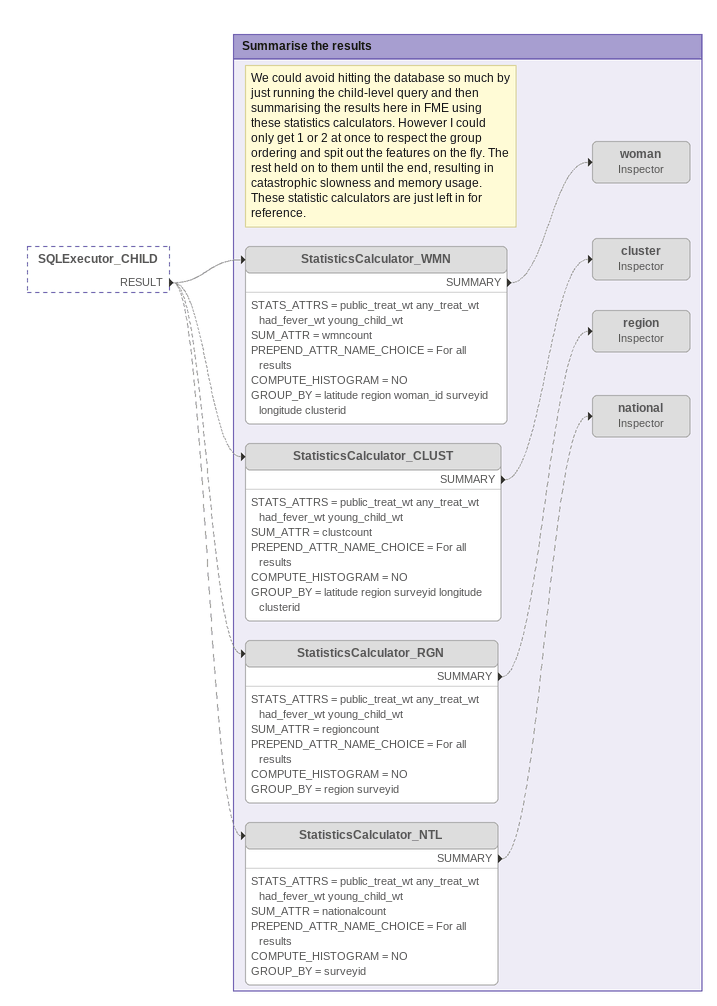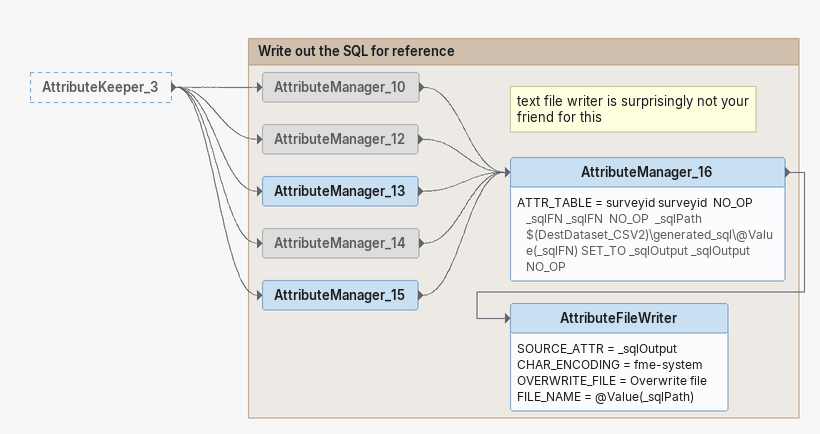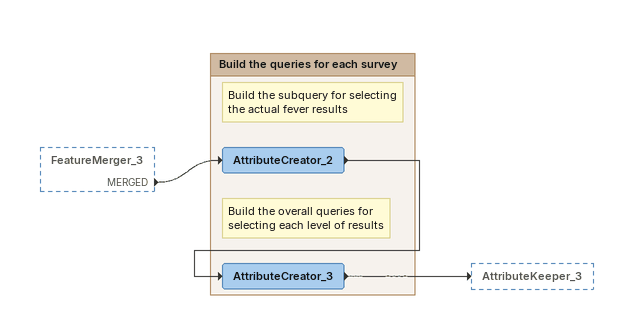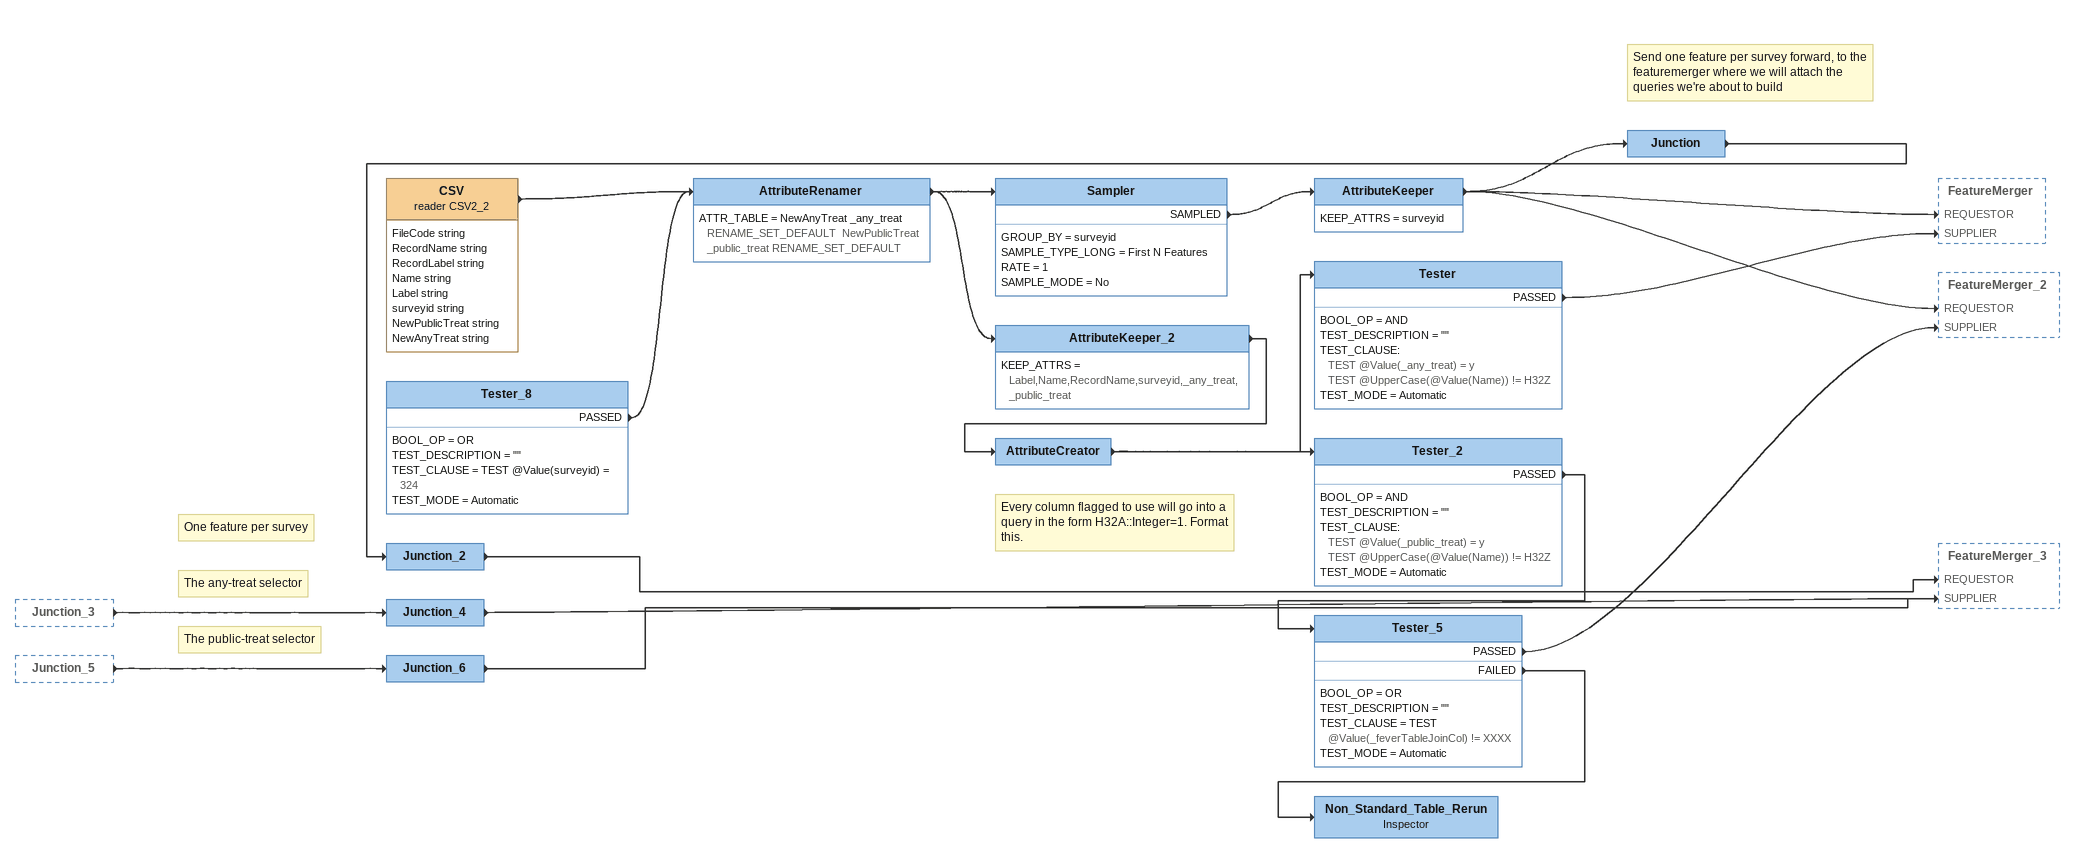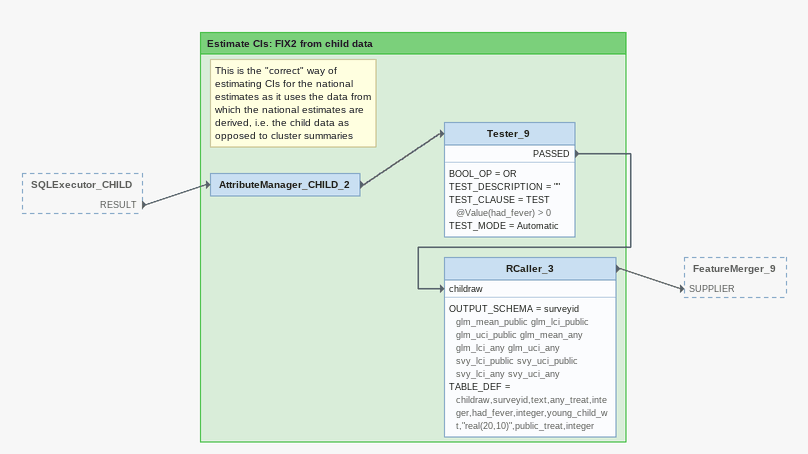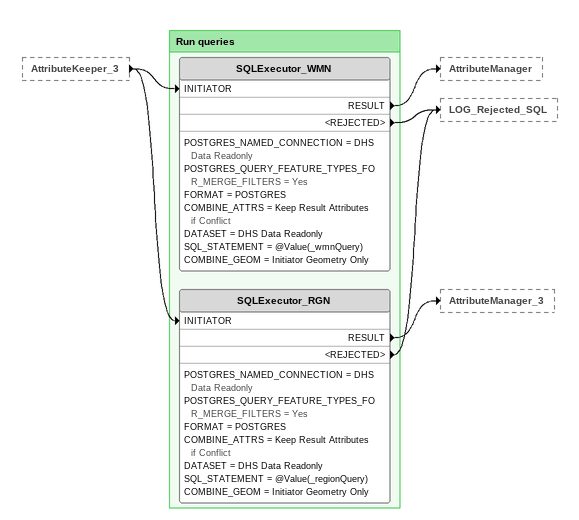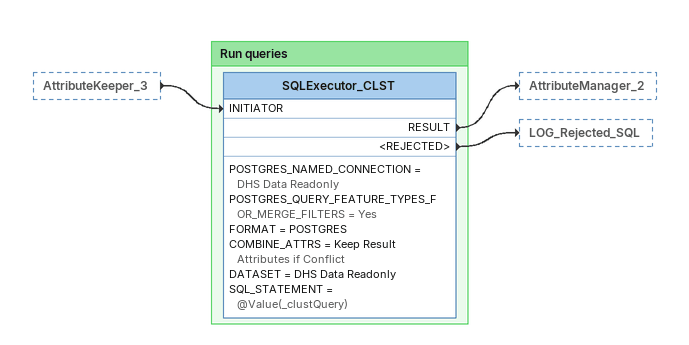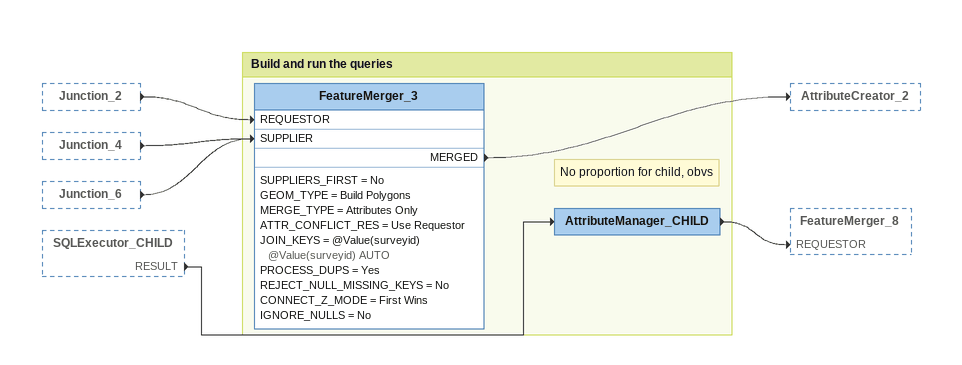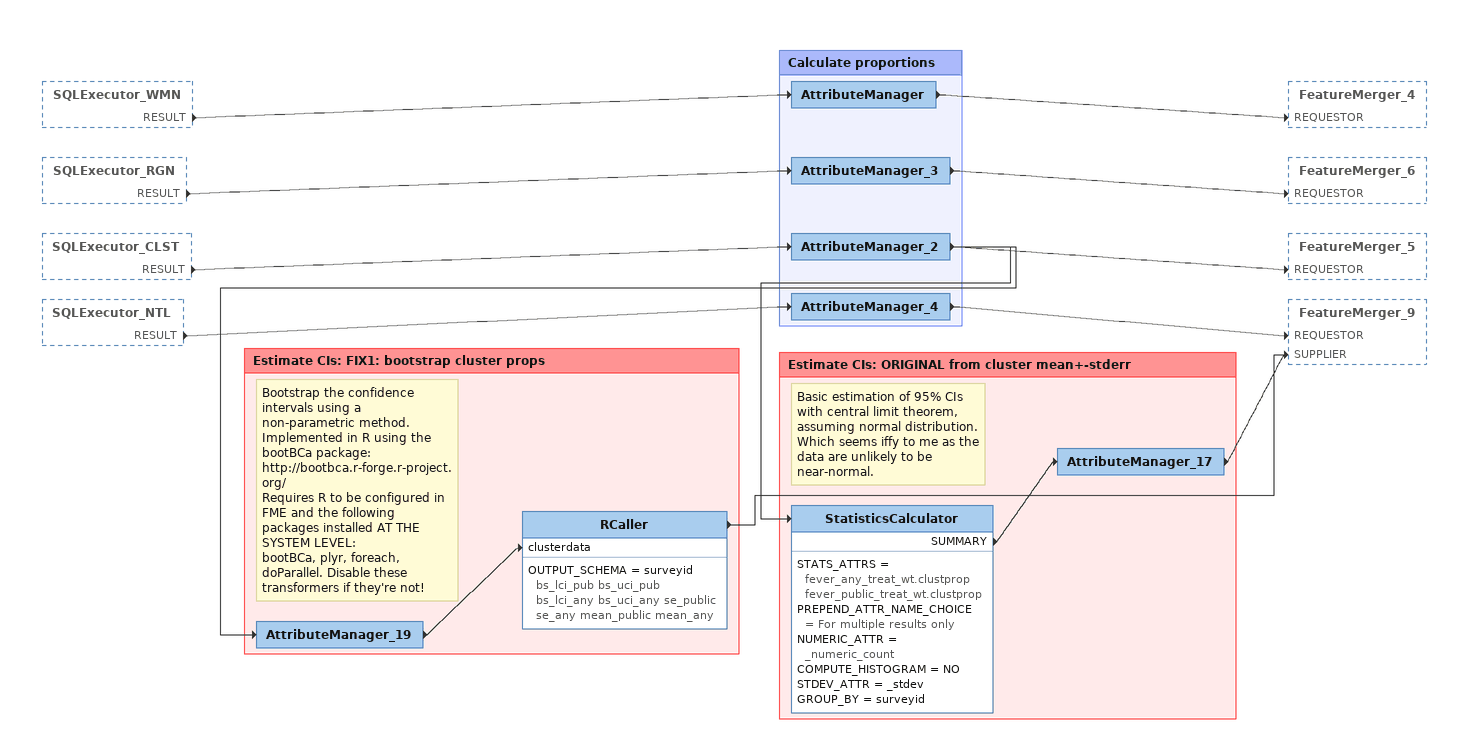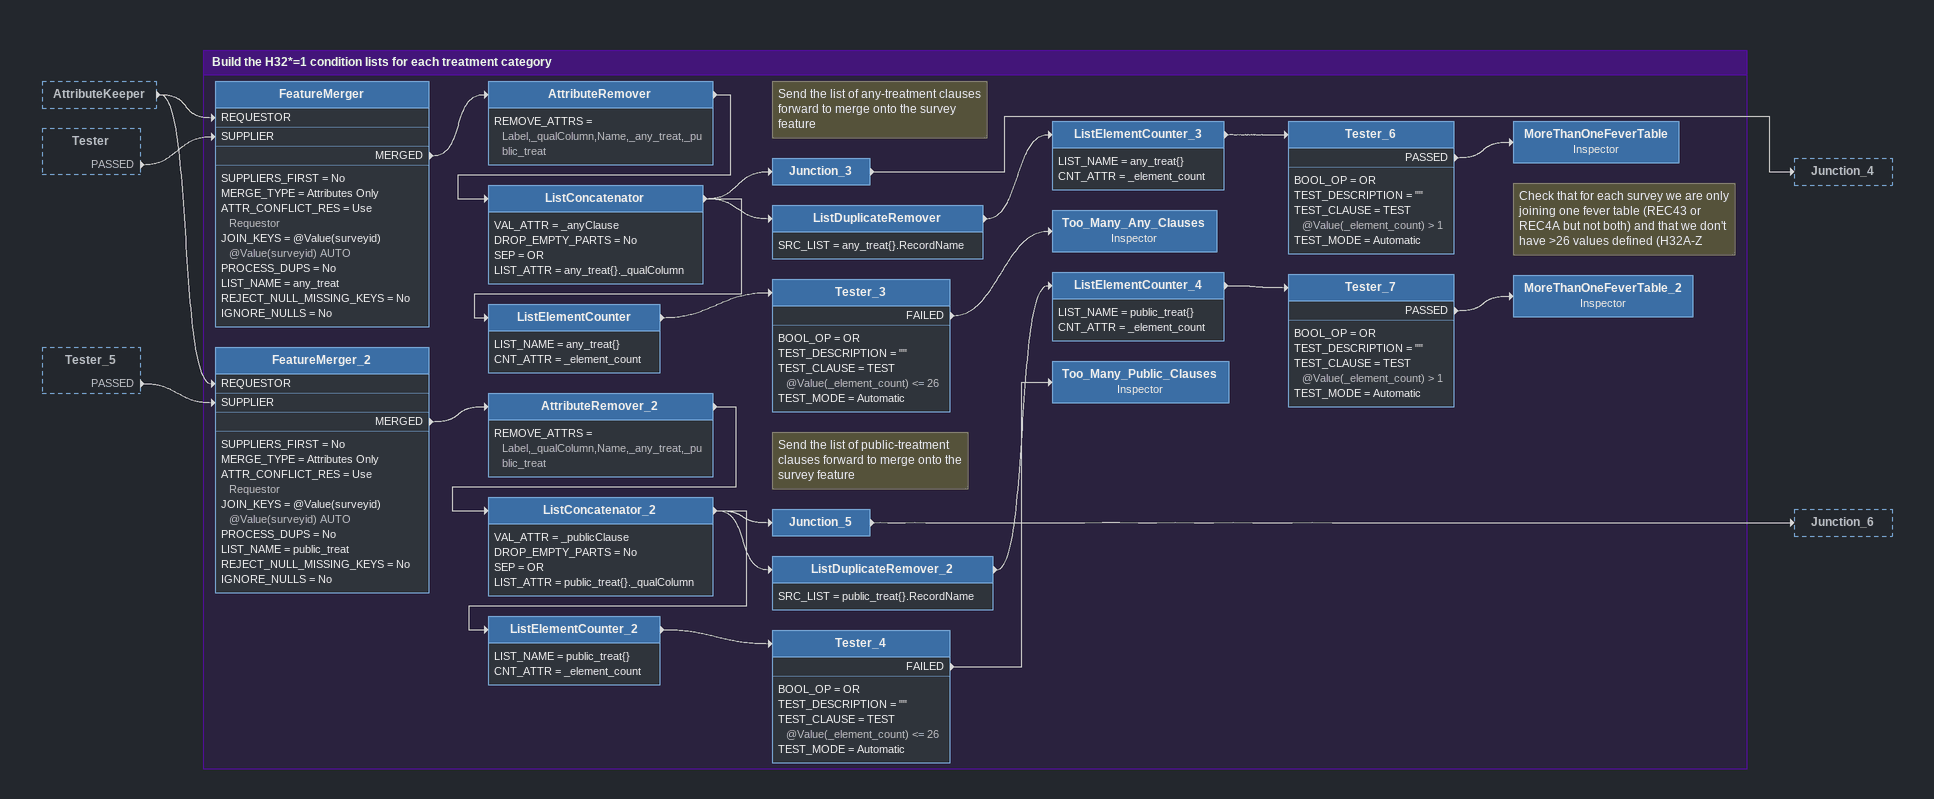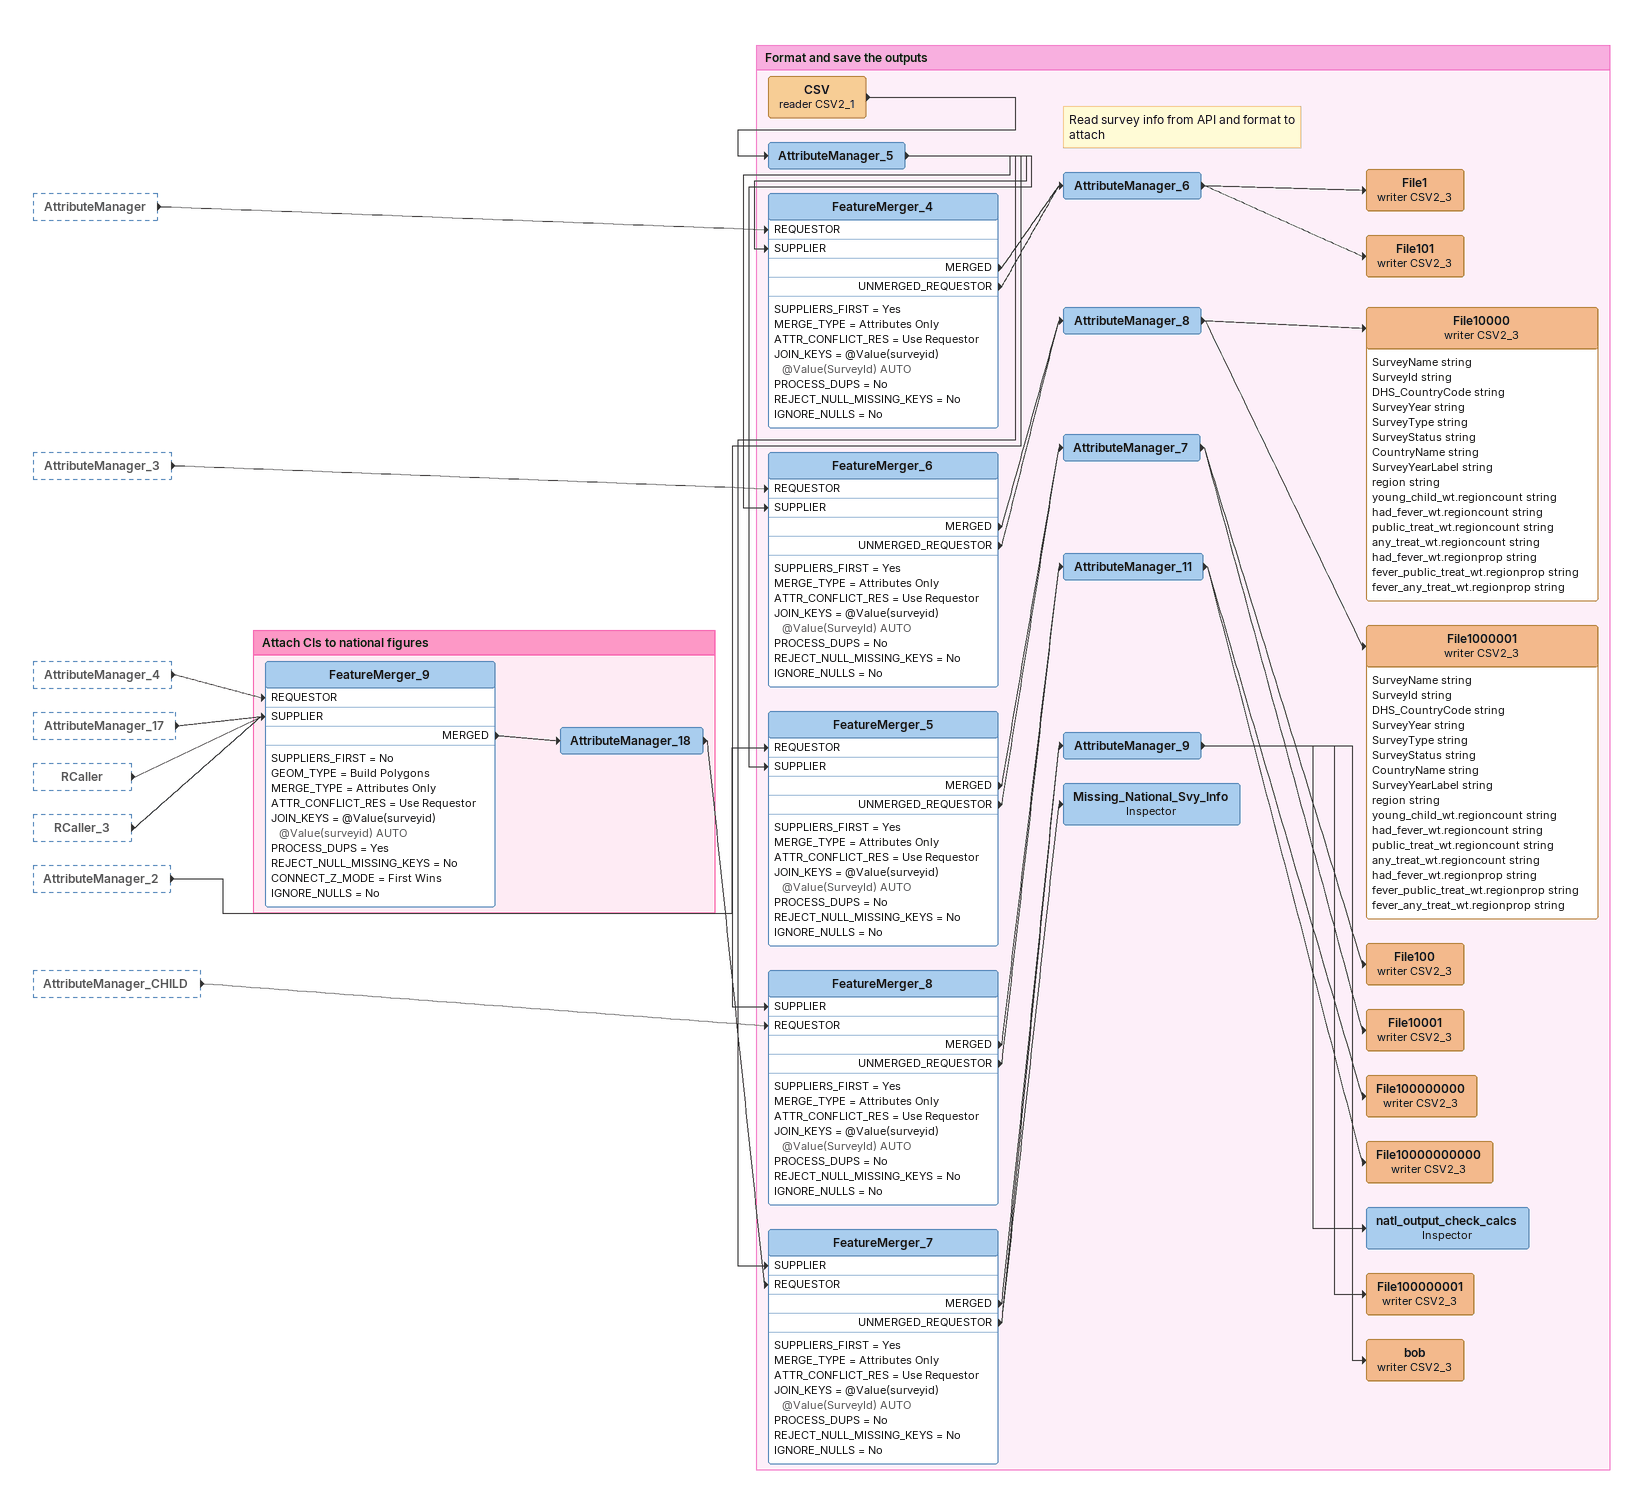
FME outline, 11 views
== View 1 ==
SQLExecutor_CHILD [outside]
    RESULT -> StatisticsCalculator_WMN [off]
    RESULT -> StatisticsCalculator_CLUST [off]
    RESULT -> StatisticsCalculator_RGN [off]
    RESULT -> StatisticsCalculator_NTL [off]

Bookmark: Summarise the results
Note: We could avoid hitting the database so much by just running the child-level query and then summarising the results here in FME using these statistics calculators. However I could only get 1 or 2 at once to respect the group ordering and spit out the features on the fly. The rest held on to them until the end, resulting in catastrophic slowness and memory usage. These statistic calculators are just left in for reference.
StatisticsCalculator_WMN [off]
    STATS_ATTRS = public_treat_wt any_treat_wt had_fever_wt young_child_wt
    SUM_ATTR = wmncount
    PREPEND_ATTR_NAME_CHOICE = For all results
    COMPUTE_HISTOGRAM = NO
    GROUP_BY = latitude region woman_id surveyid longitude clusterid
    SUMMARY -> woman [off]
woman: Inspector [off]
StatisticsCalculator_CLUST [off]
    STATS_ATTRS = public_treat_wt any_treat_wt had_fever_wt young_child_wt
    SUM_ATTR = clustcount
    PREPEND_ATTR_NAME_CHOICE = For all results
    COMPUTE_HISTOGRAM = NO
    GROUP_BY = latitude region surveyid longitude clusterid
    SUMMARY -> cluster [off]
cluster: Inspector [off]
StatisticsCalculator_RGN [off]
    STATS_ATTRS = public_treat_wt any_treat_wt had_fever_wt young_child_wt
    SUM_ATTR = regioncount
    PREPEND_ATTR_NAME_CHOICE = For all results
    COMPUTE_HISTOGRAM = NO
    GROUP_BY = region surveyid
    SUMMARY -> region [off]
region: Inspector [off]
StatisticsCalculator_NTL [off]
    STATS_ATTRS = public_treat_wt any_treat_wt had_fever_wt young_child_wt
    SUM_ATTR = nationalcount
    PREPEND_ATTR_NAME_CHOICE = For all results
    COMPUTE_HISTOGRAM = NO
    GROUP_BY = surveyid
    SUMMARY -> national [off]
national: Inspector [off]

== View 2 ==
AttributeKeeper_3 [outside]
    -> AttributeManager_10
    -> AttributeManager_12
    -> AttributeManager_13
    -> AttributeManager_14
    -> AttributeManager_15

Bookmark: Write out the SQL for reference
AttributeManager_10 [off]
    -> AttributeManager_16
AttributeManager_12 [off]
    -> AttributeManager_16
AttributeManager_13
    -> AttributeManager_16
AttributeManager_14 [off]
    -> AttributeManager_16
AttributeManager_15
    -> AttributeManager_16
Note: text file writer is surprisingly not your friend for this
AttributeManager_16
    ATTR_TABLE = surveyid surveyid  NO_OP _sqlFN _sqlFN  NO_OP  _sqlPath $(DestDataset_CSV2)\generated_sql\@Value(_sqlFN) SET_TO _sqlOutput _sqlOutput  NO_OP
    -> AttributeFileWriter
AttributeFileWriter
    SOURCE_ATTR = _sqlOutput
    CHAR_ENCODING = fme-system
    OVERWRITE_FILE = Overwrite file
    FILE_NAME = @Value(_sqlPath)

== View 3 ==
FeatureMerger_3 [outside]
    MERGED -> AttributeCreator_2

Bookmark: Build the queries for each survey
Note: Build the subquery for selecting the actual fever results
AttributeCreator_2
    -> AttributeCreator_3
Note: Build the overall queries for selecting each level of results
AttributeCreator_3
    -> AttributeKeeper_3

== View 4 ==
Junction_3 [outside]
    -> Junction_4
Junction_5 [outside]
    -> Junction_6
CSV (reader CSV2_2)
    attributes: FileCode string, RecordName string, RecordLabel string, Name string, Label string, surveyid string, NewPublicTreat string, NewAnyTreat string
    -> AttributeRenamer
Tester_8
    BOOL_OP = OR
    TEST_DESCRIPTION = ""
    TEST_CLAUSE = TEST @Value(surveyid) = 324
    TEST_MODE = Automatic
    PASSED -> AttributeRenamer
AttributeRenamer
    ATTR_TABLE = NewAnyTreat _any_treat RENAME_SET_DEFAULT  NewPublicTreat _public_treat RENAME_SET_DEFAULT
    -> Sampler
    -> AttributeKeeper_2
Sampler
    GROUP_BY = surveyid
    SAMPLE_TYPE_LONG = First N Features
    RATE = 1
    SAMPLE_MODE = No
    SAMPLED -> AttributeKeeper
AttributeKeeper
    KEEP_ATTRS = surveyid
    -> FeatureMerger [REQUESTOR]
    -> FeatureMerger_2 [REQUESTOR]
    -> Junction
Note: Send one feature per survey forward, to the featuremerger where we will attach the queries we're about to build
Junction
    -> Junction_2
Note: One feature per survey
Junction_2
    -> FeatureMerger_3 [REQUESTOR]
AttributeKeeper_2
    KEEP_ATTRS = Label,Name,RecordName,surveyid,_any_treat,_public_treat
    -> AttributeCreator
Note: Every column flagged to use will go into a query in the form H32A::Integer=1. Format this.
AttributeCreator
    -> Tester_2
    -> Tester
Tester
    BOOL_OP = AND
    TEST_DESCRIPTION = ""
    TEST_CLAUSE:
      TEST @Value(_any_treat) = y
      TEST @UpperCase(@Value(Name)) != H32Z
    TEST_MODE = Automatic
    PASSED -> FeatureMerger [SUPPLIER]
Note: The any-treat selector
Junction_4
    -> FeatureMerger_3 [SUPPLIER]
Tester_2
    BOOL_OP = AND
    TEST_DESCRIPTION = ""
    TEST_CLAUSE:
      TEST @Value(_public_treat) = y
      TEST @UpperCase(@Value(Name)) != H32Z
    TEST_MODE = Automatic
    PASSED -> Tester_5
Tester_5
    BOOL_OP = OR
    TEST_DESCRIPTION = ""
    TEST_CLAUSE = TEST @Value(_feverTableJoinCol) != XXXX
    TEST_MODE = Automatic
    PASSED -> FeatureMerger_2 [SUPPLIER]
    FAILED -> Non_Standard_Table_Rerun
Note: The public-treat selector
Junction_6
    -> FeatureMerger_3 [SUPPLIER]
Non_Standard_Table_Rerun: Inspector

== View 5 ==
SQLExecutor_CHILD [outside]
    RESULT -> AttributeManager_CHILD_2

Bookmark: Estimate CIs: FIX2 from child data
Note: This is the "correct" way of estimating CIs for the national estimates as it uses the data from which the national estimates are derived, i.e. the child data as opposed to cluster summaries
AttributeManager_CHILD_2
    -> Tester_9
Tester_9
    BOOL_OP = OR
    TEST_DESCRIPTION = ""
    TEST_CLAUSE = TEST @Value(had_fever) > 0
    TEST_MODE = Automatic
    PASSED -> RCaller_3 [childraw]
RCaller_3
    OUTPUT_SCHEMA = surveyid glm_mean_public glm_lci_public glm_uci_public glm_mean_any glm_lci_any glm_uci_any svy_lci_public svy_uci_public svy_lci_any svy_uci_any
    TABLE_DEF = childraw,surveyid,text,any_treat,integer,had_fever,integer,young_child_wt,"real(20,10)",public_treat,integer
    -> FeatureMerger_9 [SUPPLIER]

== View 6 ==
AttributeKeeper_3 [outside]
    -> SQLExecutor_WMN [INITIATOR]
    -> SQLExecutor_RGN [INITIATOR]

Bookmark: Run queries
SQLExecutor_WMN
    POSTGRES_NAMED_CONNECTION = DHS Data Readonly
    POSTGRES_QUERY_FEATURE_TYPES_FOR_MERGE_FILTERS = Yes
    FORMAT = POSTGRES
    COMBINE_ATTRS = Keep Result Attributes if Conflict
    DATASET = DHS Data Readonly
    SQL_STATEMENT = @Value(_wmnQuery)
    COMBINE_GEOM = Initiator Geometry Only
    RESULT -> AttributeManager
    <REJECTED> -> LOG_Rejected_SQL
SQLExecutor_RGN
    POSTGRES_NAMED_CONNECTION = DHS Data Readonly
    POSTGRES_QUERY_FEATURE_TYPES_FOR_MERGE_FILTERS = Yes
    FORMAT = POSTGRES
    COMBINE_ATTRS = Keep Result Attributes if Conflict
    DATASET = DHS Data Readonly
    SQL_STATEMENT = @Value(_regionQuery)
    COMBINE_GEOM = Initiator Geometry Only
    RESULT -> AttributeManager_3
    <REJECTED> -> LOG_Rejected_SQL

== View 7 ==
AttributeKeeper_3 [outside]
    -> SQLExecutor_CLST [INITIATOR]

Bookmark: Run queries
SQLExecutor_CLST
    POSTGRES_NAMED_CONNECTION = DHS Data Readonly
    POSTGRES_QUERY_FEATURE_TYPES_FOR_MERGE_FILTERS = Yes
    FORMAT = POSTGRES
    COMBINE_ATTRS = Keep Result Attributes if Conflict
    DATASET = DHS Data Readonly
    SQL_STATEMENT = @Value(_clustQuery)
    RESULT -> AttributeManager_2
    <REJECTED> -> LOG_Rejected_SQL

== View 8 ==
Junction_2 [outside]
    -> FeatureMerger_3 [REQUESTOR]
Junction_4 [outside]
    -> FeatureMerger_3 [SUPPLIER]
Junction_6 [outside]
    -> FeatureMerger_3 [SUPPLIER]
SQLExecutor_CHILD [outside]
    RESULT -> AttributeManager_CHILD

Bookmark: Build and run the queries
FeatureMerger_3
    SUPPLIERS_FIRST = No
    GEOM_TYPE = Build Polygons
    MERGE_TYPE = Attributes Only
    ATTR_CONFLICT_RES = Use Requestor
    JOIN_KEYS = @Value(surveyid) @Value(surveyid) AUTO
    PROCESS_DUPS = Yes
    REJECT_NULL_MISSING_KEYS = No
    CONNECT_Z_MODE = First Wins
    IGNORE_NULLS = No
    MERGED -> AttributeCreator_2
Note: No proportion for child, obvs
AttributeManager_CHILD
    -> FeatureMerger_8 [REQUESTOR]

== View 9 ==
SQLExecutor_WMN [outside]
    RESULT -> AttributeManager
SQLExecutor_RGN [outside]
    RESULT -> AttributeManager_3
SQLExecutor_CLST [outside]
    RESULT -> AttributeManager_2
SQLExecutor_NTL [outside]
    RESULT -> AttributeManager_4

Bookmark: Calculate proportions
AttributeManager
    -> FeatureMerger_4 [REQUESTOR]
AttributeManager_3
    -> FeatureMerger_6 [REQUESTOR]
AttributeManager_2
    -> FeatureMerger_5 [REQUESTOR]
    -> StatisticsCalculator
    -> AttributeManager_19
AttributeManager_4
    -> FeatureMerger_9 [REQUESTOR]

Bookmark: Estimate CIs: ORIGINAL from cluster mean+-stderr
Note: Basic estimation of 95% CIs with central limit theorem, assuming normal distribution. Which seems iffy to me as the data are unlikely to be near-normal.
StatisticsCalculator
    STATS_ATTRS = fever_any_treat_wt.clustprop fever_public_treat_wt.clustprop
    PREPEND_ATTR_NAME_CHOICE = For multiple results only
    NUMERIC_ATTR = _numeric_count
    COMPUTE_HISTOGRAM = NO
    STDEV_ATTR = _stdev
    GROUP_BY = surveyid
    SUMMARY -> AttributeManager_17
AttributeManager_17
    -> FeatureMerger_9 [SUPPLIER]

Bookmark: Estimate CIs: FIX1: bootstrap cluster props
Note: Bootstrap the confidence intervals using a non-parametric method. Implemented in R using the bootBCa package: http://bootbca.r-forge.r-project.org/ / Requires R to be configured in FME and the following packages installed AT THE SYSTEM LEVEL: / bootBCa, plyr, foreach, doParallel. Disable these transformers if they're not!
AttributeManager_19
    -> RCaller [clusterdata]
RCaller
    OUTPUT_SCHEMA = surveyid bs_lci_pub bs_uci_pub bs_lci_any bs_uci_any se_public se_any mean_public mean_any
    -> FeatureMerger_9 [SUPPLIER]

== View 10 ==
AttributeKeeper [outside]
    -> FeatureMerger [REQUESTOR]
    -> FeatureMerger_2 [REQUESTOR]
Tester [outside]
    PASSED -> FeatureMerger [SUPPLIER]
Tester_5 [outside]
    PASSED -> FeatureMerger_2 [SUPPLIER]

Bookmark: Build the H32*=1 condition lists for each treatment category
FeatureMerger
    SUPPLIERS_FIRST = No
    MERGE_TYPE = Attributes Only
    ATTR_CONFLICT_RES = Use Requestor
    JOIN_KEYS = @Value(surveyid) @Value(surveyid) AUTO
    PROCESS_DUPS = No
    LIST_NAME = any_treat
    REJECT_NULL_MISSING_KEYS = No
    IGNORE_NULLS = No
    MERGED -> AttributeRemover
AttributeRemover
    REMOVE_ATTRS = Label,_qualColumn,Name,_any_treat,_public_treat
    -> ListConcatenator
ListConcatenator
    VAL_ATTR = _anyClause
    DROP_EMPTY_PARTS = No
    SEP = OR
    LIST_ATTR = any_treat{}._qualColumn
    -> Junction_3
    -> ListElementCounter
    -> ListDuplicateRemover
Note: Send the list of any-treatment clauses forward to merge onto the survey feature
Junction_3
    -> Junction_4
ListDuplicateRemover
    SRC_LIST = any_treat{}.RecordName
    -> ListElementCounter_3
ListElementCounter_3
    LIST_NAME = any_treat{}
    CNT_ATTR = _element_count
    -> Tester_6
Tester_6
    BOOL_OP = OR
    TEST_DESCRIPTION = ""
    TEST_CLAUSE = TEST @Value(_element_count) > 1
    TEST_MODE = Automatic
    PASSED -> MoreThanOneFeverTable
Note: Check that for each survey we are only joining one fever table (REC43 or REC4A but not both) and that we don't have >26 values defined (H32A-Z
MoreThanOneFeverTable: Inspector
ListElementCounter
    LIST_NAME = any_treat{}
    CNT_ATTR = _element_count
    -> Tester_3
Tester_3
    BOOL_OP = OR
    TEST_DESCRIPTION = ""
    TEST_CLAUSE = TEST @Value(_element_count) <= 26
    TEST_MODE = Automatic
    FAILED -> Too_Many_Any_Clauses
Too_Many_Any_Clauses: Inspector
FeatureMerger_2
    SUPPLIERS_FIRST = No
    MERGE_TYPE = Attributes Only
    ATTR_CONFLICT_RES = Use Requestor
    JOIN_KEYS = @Value(surveyid) @Value(surveyid) AUTO
    PROCESS_DUPS = No
    LIST_NAME = public_treat
    REJECT_NULL_MISSING_KEYS = No
    IGNORE_NULLS = No
    MERGED -> AttributeRemover_2
AttributeRemover_2
    REMOVE_ATTRS = Label,_qualColumn,Name,_any_treat,_public_treat
    -> ListConcatenator_2
ListConcatenator_2
    VAL_ATTR = _publicClause
    DROP_EMPTY_PARTS = No
    SEP = OR
    LIST_ATTR = public_treat{}._qualColumn
    -> Junction_5
    -> ListElementCounter_2
    -> ListDuplicateRemover_2
Note: Send the list of public-treatment clauses forward to merge onto the survey feature
Junction_5
    -> Junction_6
ListDuplicateRemover_2
    SRC_LIST = public_treat{}.RecordName
    -> ListElementCounter_4
ListElementCounter_4
    LIST_NAME = public_treat{}
    CNT_ATTR = _element_count
    -> Tester_7
Tester_7
    BOOL_OP = OR
    TEST_DESCRIPTION = ""
    TEST_CLAUSE = TEST @Value(_element_count) > 1
    TEST_MODE = Automatic
    PASSED -> MoreThanOneFeverTable_2
MoreThanOneFeverTable_2: Inspector
ListElementCounter_2
    LIST_NAME = public_treat{}
    CNT_ATTR = _element_count
    -> Tester_4
Tester_4
    BOOL_OP = OR
    TEST_DESCRIPTION = ""
    TEST_CLAUSE = TEST @Value(_element_count) <= 26
    TEST_MODE = Automatic
    FAILED -> Too_Many_Public_Clauses
Too_Many_Public_Clauses: Inspector

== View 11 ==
AttributeManager [outside]
    -> FeatureMerger_4 [REQUESTOR]
AttributeManager_3 [outside]
    -> FeatureMerger_6 [REQUESTOR]
AttributeManager_4 [outside]
    -> FeatureMerger_9 [REQUESTOR]
AttributeManager_17 [outside]
    -> FeatureMerger_9 [SUPPLIER]
RCaller [outside]
    -> FeatureMerger_9 [SUPPLIER]
RCaller_3 [outside]
    -> FeatureMerger_9 [SUPPLIER]
AttributeManager_2 [outside]
    -> FeatureMerger_5 [REQUESTOR]
AttributeManager_CHILD [outside]
    -> FeatureMerger_8 [REQUESTOR]

Bookmark: Attach CIs to national figures
FeatureMerger_9
    SUPPLIERS_FIRST = No
    GEOM_TYPE = Build Polygons
    MERGE_TYPE = Attributes Only
    ATTR_CONFLICT_RES = Use Requestor
    JOIN_KEYS = @Value(surveyid) @Value(surveyid) AUTO
    PROCESS_DUPS = Yes
    REJECT_NULL_MISSING_KEYS = No
    CONNECT_Z_MODE = First Wins
    IGNORE_NULLS = No
    MERGED -> AttributeManager_18
AttributeManager_18
    -> FeatureMerger_7 [REQUESTOR]

Bookmark: Format and save the outputs
CSV (reader CSV2_1)
    -> AttributeManager_5
Note: Read survey info from API and format to attach
AttributeManager_5
    -> FeatureMerger_4 [SUPPLIER]
    -> FeatureMerger_5 [SUPPLIER]
    -> FeatureMerger_6 [SUPPLIER]
    -> FeatureMerger_7 [SUPPLIER]
    -> FeatureMerger_8 [SUPPLIER]
FeatureMerger_4
    SUPPLIERS_FIRST = Yes
    MERGE_TYPE = Attributes Only
    ATTR_CONFLICT_RES = Use Requestor
    JOIN_KEYS = @Value(surveyid) @Value(SurveyId) AUTO
    PROCESS_DUPS = No
    REJECT_NULL_MISSING_KEYS = No
    IGNORE_NULLS = No
    MERGED -> AttributeManager_6
    UNMERGED_REQUESTOR -> AttributeManager_6
AttributeManager_6
    -> File1 (writer CSV2_3)
    -> File101 (writer CSV2_3)
File1 (writer CSV2_3)
File101 (writer CSV2_3)
FeatureMerger_6
    SUPPLIERS_FIRST = Yes
    MERGE_TYPE = Attributes Only
    ATTR_CONFLICT_RES = Use Requestor
    JOIN_KEYS = @Value(surveyid) @Value(SurveyId) AUTO
    PROCESS_DUPS = No
    REJECT_NULL_MISSING_KEYS = No
    IGNORE_NULLS = No
    MERGED -> AttributeManager_8
    UNMERGED_REQUESTOR -> AttributeManager_8
AttributeManager_8
    -> File10000 (writer CSV2_3)
    -> File1000001 (writer CSV2_3)
File10000 (writer CSV2_3)
    attributes: SurveyName string, SurveyId string, DHS_CountryCode string, SurveyYear string, SurveyType string, SurveyStatus string, CountryName string, SurveyYearLabel string, region string, young_child_wt.regioncount string, had_fever_wt.regioncount string, public_treat_wt.regioncount string, any_treat_wt.regioncount string, had_fever_wt.regionprop string, fever_public_treat_wt.regionprop string, fever_any_treat_wt.regionprop string
File1000001 (writer CSV2_3)
    attributes: SurveyName string, SurveyId string, DHS_CountryCode string, SurveyYear string, SurveyType string, SurveyStatus string, CountryName string, SurveyYearLabel string, region string, young_child_wt.regioncount string, had_fever_wt.regioncount string, public_treat_wt.regioncount string, any_treat_wt.regioncount string, had_fever_wt.regionprop string, fever_public_treat_wt.regionprop string, fever_any_treat_wt.regionprop string
FeatureMerger_5
    SUPPLIERS_FIRST = Yes
    MERGE_TYPE = Attributes Only
    ATTR_CONFLICT_RES = Use Requestor
    JOIN_KEYS = @Value(surveyid) @Value(SurveyId) AUTO
    PROCESS_DUPS = No
    REJECT_NULL_MISSING_KEYS = No
    IGNORE_NULLS = No
    MERGED -> AttributeManager_7
    UNMERGED_REQUESTOR -> AttributeManager_7
AttributeManager_7
    -> File100 (writer CSV2_3)
    -> File10001 (writer CSV2_3)
File100 (writer CSV2_3)
File10001 (writer CSV2_3)
FeatureMerger_8
    SUPPLIERS_FIRST = Yes
    MERGE_TYPE = Attributes Only
    ATTR_CONFLICT_RES = Use Requestor
    JOIN_KEYS = @Value(surveyid) @Value(SurveyId) AUTO
    PROCESS_DUPS = No
    REJECT_NULL_MISSING_KEYS = No
    IGNORE_NULLS = No
    MERGED -> AttributeManager_11
    UNMERGED_REQUESTOR -> AttributeManager_11
AttributeManager_11
    -> File100000000 (writer CSV2_3)
    -> File10000000000 (writer CSV2_3)
File100000000 (writer CSV2_3)
File10000000000 (writer CSV2_3)
FeatureMerger_7
    SUPPLIERS_FIRST = Yes
    MERGE_TYPE = Attributes Only
    ATTR_CONFLICT_RES = Use Requestor
    JOIN_KEYS = @Value(surveyid) @Value(SurveyId) AUTO
    PROCESS_DUPS = No
    REJECT_NULL_MISSING_KEYS = No
    IGNORE_NULLS = No
    MERGED -> AttributeManager_9
    UNMERGED_REQUESTOR -> Missing_National_Svy_Info
    UNMERGED_REQUESTOR -> AttributeManager_9
AttributeManager_9
    -> bob (writer CSV2_3)
    -> File100000001 (writer CSV2_3)
    -> natl_output_check_calcs
natl_output_check_calcs: Inspector
File100000001 (writer CSV2_3)
bob (writer CSV2_3)
Missing_National_Svy_Info: Inspector
